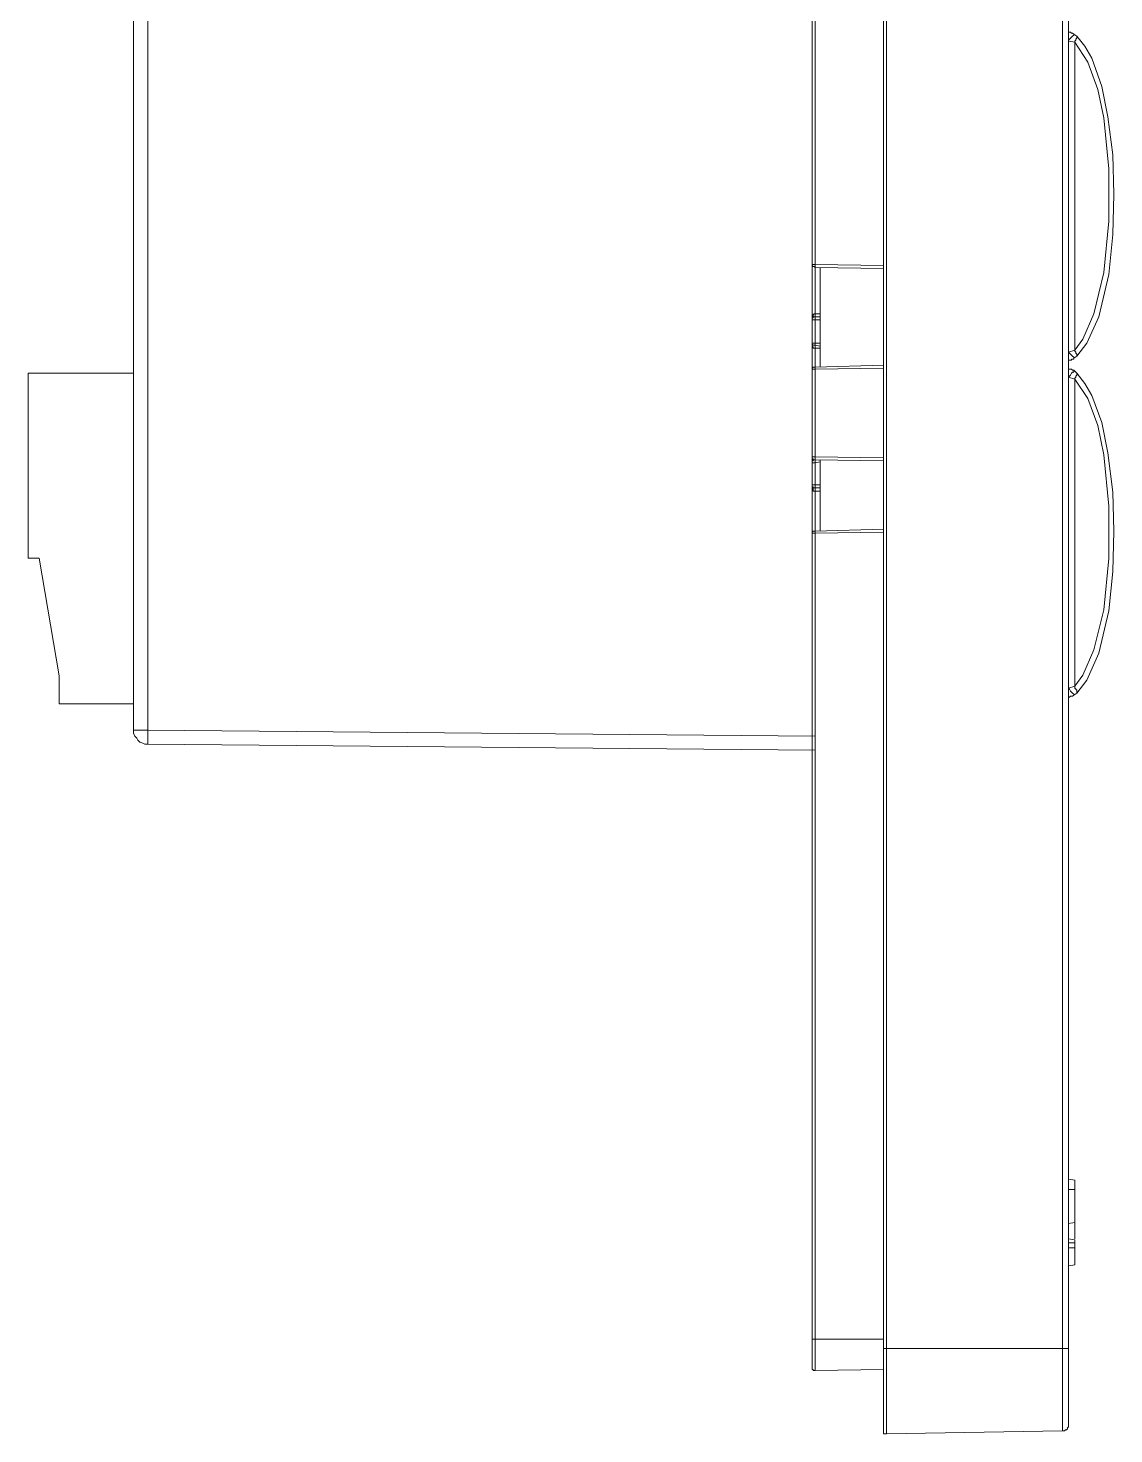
# Model space of a CAD drawing. Header units: centimetres. Extents: x -12.2 to 12.2, y -6.1 to 6.1.
# Drawn here: x 8.353 to 12.163, y -6.128 to -1.198 of the extents above; entities that cross this region are included whole.
import ezdxf

# ---------------------------------------------------------------- set-up
doc = ezdxf.new("R2010")
doc.units = ezdxf.units.CM
doc.header["$MEASUREMENT"] = 0
doc.layers.add('Camada 1', color=7, linetype='Continuous')

msp = doc.modelspace()

# ---------------------------------------------------------------- linework, layer by layer
at = {"layer": 'Camada 1', "color": 251, "lineweight": 9}
for points in [[(11.10462, -2.02756), (11.10462, -2.02756), (11.10462, 5.77888), (11.10462, 5.77888)], [(11.11521, 5.77888), (11.11521, 5.77888), (11.11521, -2.02756), (11.11521, -2.02756)], [(11.3552, -5.82844), (11.3552, -5.82844), (11.3552, 5.81417), (11.3552, 5.81417)], [(11.36578, 5.81417), (11.36578, 5.81417), (11.36578, -5.82844), (11.36578, -5.82844)], [(11.98338, -5.82844), (11.98338, -5.82844), (11.98338, 5.81417), (11.98338, 5.81417)], [(12.00456, 5.81417), (12.00456, 5.81417), (12.00456, -5.82844), (12.00456, -5.82844)], [(11.11521, -3.68131), (11.11521, -3.68131), (11.11521, 3.66705), (11.11521, 3.66705)], [(8.72373, -3.66014), (8.72373, -3.66014), (8.72373, 0.13222), (8.72373, 0.13222)], [(8.77312, 0.13222), (8.77312, 0.13222), (8.77312, -3.66014), (8.77312, -3.66014)], [(12.0222, -1.21939), (12.0222, -1.21939), (12.03279, -1.22644), (12.03279, -1.22644)], [(12.00456, -1.24409), (12.00456, -1.24409), (12.00456, -1.24409), (12.00456, -1.24409)], [(12.02573, -1.24762), (12.02573, -1.24762), (12.00456, -1.24409), (12.00456, -1.24409)], [(12.02573, -1.24762), (12.02573, -1.24762), (12.02573, -2.32753), (12.02573, -2.32753)], [(11.10462, -2.22166), (11.10462, -2.22166), (11.10462, -2.02756), (11.10462, -2.02756)], [(11.11521, -2.02756), (11.11521, -2.02756), (11.3552, -2.03109), (11.3552, -2.03109)], [(11.3552, -2.04167), (11.3552, -2.04167), (11.11521, -2.03814), (11.11521, -2.03814)], [(11.11521, -2.03814), (11.11521, -2.03814), (11.11521, -2.20048), (11.11521, -2.20048)], [(11.13286, -2.03814), (11.13286, -2.03814), (11.13286, -2.38753), (11.13286, -2.38753)], [(11.11521, -2.20048), (11.11521, -2.20048), (11.13286, -2.20048), (11.13286, -2.20048)], [(11.11521, -2.21108), (11.11521, -2.21108), (11.13286, -2.21108), (11.13286, -2.21108)], [(11.10462, -2.30283), (11.10462, -2.30283), (11.10462, -2.22166), (11.10462, -2.22166)], [(11.11521, -2.22166), (11.11521, -2.22166), (11.11521, -2.30283), (11.11521, -2.30283)], [(11.13286, -2.22166), (11.13286, -2.22166), (11.11521, -2.22166), (11.11521, -2.22166)], [(11.10462, -2.39459), (11.10462, -2.39459), (11.10462, -2.30283), (11.10462, -2.30283)], [(11.11521, -2.30283), (11.11521, -2.30283), (11.13286, -2.30283), (11.13286, -2.30283)], [(11.13286, -2.31342), (11.13286, -2.31342), (11.11521, -2.30989), (11.11521, -2.30989)], [(11.13286, -2.32048), (11.13286, -2.32048), (11.11521, -2.32048), (11.11521, -2.32048)], [(11.11521, -2.32048), (11.11521, -2.32048), (11.11521, -2.38753), (11.11521, -2.38753)], [(12.00456, -2.3346), (12.00456, -2.3346), (12.02573, -2.32753), (12.02573, -2.32753)], [(12.00456, -2.3346), (12.00456, -2.3346), (12.00456, -2.3346), (12.00456, -2.3346)], [(12.03279, -2.34871), (12.03279, -2.34871), (12.0222, -2.35576), (12.0222, -2.35576)], [(8.35331, -2.40778), (8.35331, -2.40778), (8.35331, -3.05689), (8.35331, -3.05689)], [(8.72373, -2.40778), (8.72373, -2.40778), (8.35331, -2.40778), (8.35331, -2.40778)], [(11.10462, -2.70163), (11.10462, -2.70163), (11.10462, -2.39459), (11.10462, -2.39459)], [(11.11521, -2.38753), (11.11521, -2.38753), (11.3552, -2.38047), (11.3552, -2.38047)], [(11.3552, -2.39106), (11.3552, -2.39106), (11.11521, -2.39459), (11.11521, -2.39459)], [(11.11521, -2.39459), (11.11521, -2.39459), (11.11521, -2.70163), (11.11521, -2.70163)], [(12.0222, -2.39812), (12.0222, -2.39812), (12.03279, -2.4087), (12.03279, -2.4087)], [(12.00456, -2.42282), (12.00456, -2.42282), (12.00456, -2.42282), (12.00456, -2.42282)], [(12.02573, -2.42988), (12.02573, -2.42988), (12.00456, -2.42282), (12.00456, -2.42282)], [(12.02573, -2.42988), (12.02573, -2.42988), (12.02573, -3.50627), (12.02573, -3.50627)], [(11.10462, -2.72279), (11.10462, -2.72279), (11.10462, -2.70163), (11.10462, -2.70163)], [(11.11521, -2.70163), (11.11521, -2.70163), (11.3552, -2.70515), (11.3552, -2.70515)], [(11.10462, -2.80043), (11.10462, -2.80043), (11.10462, -2.72279), (11.10462, -2.72279)], [(11.3552, -2.71574), (11.3552, -2.71574), (11.11521, -2.71221), (11.11521, -2.71221)], [(11.13286, -2.71926), (11.13286, -2.71926), (11.11521, -2.72279), (11.11521, -2.72279)], [(11.11521, -2.72279), (11.11521, -2.72279), (11.11521, -2.80043), (11.11521, -2.80043)], [(11.13286, -2.71221), (11.13286, -2.71221), (11.13286, -2.96278), (11.13286, -2.96278)], [(11.10462, -2.96984), (11.10462, -2.96984), (11.10462, -2.80043), (11.10462, -2.80043)], [(11.11521, -2.80043), (11.11521, -2.80043), (11.13286, -2.80043), (11.13286, -2.80043)], [(11.13286, -2.81103), (11.13286, -2.81103), (11.11521, -2.81103), (11.11521, -2.81103)], [(11.13286, -2.82161), (11.13286, -2.82161), (11.11521, -2.82161), (11.11521, -2.82161)], [(11.11521, -2.82161), (11.11521, -2.82161), (11.11521, -2.96278), (11.11521, -2.96278)], [(11.11521, -2.96278), (11.11521, -2.96278), (11.3552, -2.95572), (11.3552, -2.95572)], [(11.10462, -5.79667), (11.10462, -5.79667), (11.10462, -2.96984), (11.10462, -2.96984)], [(11.3552, -2.96631), (11.3552, -2.96631), (11.11521, -2.96984), (11.11521, -2.96984)], [(11.11521, -2.96984), (11.11521, -2.96984), (11.11521, -5.79667), (11.11521, -5.79667)], [(8.35331, -3.05689), (8.35331, -3.05689), (8.39212, -3.05689), (8.39212, -3.05689)], [(8.35331, -3.05689), (8.35331, -3.05689), (8.39212, -3.05689), (8.39212, -3.05689)], [(8.39212, -3.05689), (8.39212, -3.05689), (8.46267, -3.46964), (8.46267, -3.46964)], [(8.39212, -3.05689), (8.39212, -3.05689), (8.46267, -3.46964), (8.46267, -3.46964)], [(8.46267, -3.46964), (8.46267, -3.46964), (8.46267, -3.56842), (8.46267, -3.56842)], [(8.46267, -3.46964), (8.46267, -3.46964), (8.46267, -3.46964), (8.46267, -3.46964)], [(12.00456, -3.51332), (12.00456, -3.51332), (12.02573, -3.50627), (12.02573, -3.50627)], [(12.00456, -3.51332), (12.00456, -3.51332), (12.00456, -3.51332), (12.00456, -3.51332)], [(12.03279, -3.53096), (12.03279, -3.53096), (12.0222, -3.53803), (12.0222, -3.53803)], [(8.46267, -3.56842), (8.46267, -3.56842), (8.72373, -3.56842), (8.72373, -3.56842)], [(8.46267, -3.56842), (8.46267, -3.56842), (8.72373, -3.56842), (8.72373, -3.56842)], [(8.54029, -3.56842), (8.54029, -3.56842), (8.64259, -3.56842), (8.64259, -3.56842)], [(8.64259, -3.56842), (8.64259, -3.56842), (8.54029, -3.56842), (8.54029, -3.56842)], [(8.54029, -3.56842), (8.54029, -3.56842), (8.64259, -3.56842), (8.64259, -3.56842)], [(8.64259, -3.56842), (8.64259, -3.56842), (8.54029, -3.56842), (8.54029, -3.56842)], [(8.54029, -3.56842), (8.54029, -3.56842), (8.64259, -3.56842), (8.64259, -3.56842)], [(8.64259, -3.56842), (8.64259, -3.56842), (8.54029, -3.56842), (8.54029, -3.56842)], [(8.54029, -3.56842), (8.54029, -3.56842), (8.64259, -3.56842), (8.64259, -3.56842)], [(8.64259, -3.56842), (8.64259, -3.56842), (8.54029, -3.56842), (8.54029, -3.56842)], [(8.54029, -3.56842), (8.54029, -3.56842), (8.64259, -3.56842), (8.64259, -3.56842)], [(8.64259, -3.56842), (8.64259, -3.56842), (8.54029, -3.56842), (8.54029, -3.56842)], [(8.77312, -3.66014), (8.77312, -3.66014), (11.11521, -3.68131), (11.11521, -3.68131)], [(11.11521, -3.7307), (11.11521, -3.7307), (8.77312, -3.70953), (8.77312, -3.70953)], [(12.02573, -5.23907), (12.02573, -5.23907), (12.00456, -5.23554), (12.00456, -5.23554)], [(12.02573, -5.27083), (12.02573, -5.27083), (12.00456, -5.27083), (12.00456, -5.27083)], [(12.02573, -5.36612), (12.02573, -5.36612), (12.02573, -5.38023), (12.02573, -5.38023)], [(12.02573, -5.38729), (12.02573, -5.38729), (12.00456, -5.39082), (12.00456, -5.39082)], [(12.02573, -5.39082), (12.02573, -5.39082), (12.02573, -5.39082), (12.02573, -5.39082)], [(12.02573, -5.44729), (12.02573, -5.44729), (12.00456, -5.44376), (12.00456, -5.44376)], [(12.02573, -5.45787), (12.02573, -5.45787), (12.00456, -5.45787), (12.00456, -5.45787)], [(12.02573, -5.44729), (12.02573, -5.44729), (12.02573, -5.45787), (12.02573, -5.45787)], [(12.02573, -5.45787), (12.02573, -5.45787), (12.02573, -5.47552), (12.02573, -5.47552)], [(12.02573, -5.47552), (12.02573, -5.47552), (12.00456, -5.47552), (12.00456, -5.47552)], [(12.02573, -5.53551), (12.02573, -5.53551), (12.00456, -5.53905), (12.00456, -5.53905)], [(12.02573, -5.53551), (12.02573, -5.53551), (12.00456, -5.53905), (12.00456, -5.53905)], [(12.02573, -5.53551), (12.02573, -5.53551), (12.02573, -5.53551), (12.02573, -5.53551)], [(11.11521, -5.79667), (11.11521, -5.79667), (11.3552, -5.79667), (11.3552, -5.79667)], [(11.98338, -5.82844), (11.98338, -5.82844), (11.36578, -5.82844), (11.36578, -5.82844)], [(11.11521, -5.90608), (11.11521, -5.90608), (11.3552, -5.90254), (11.3552, -5.90254)], [(11.98338, -6.11783), (11.98338, -6.11783), (11.36578, -6.12841), (11.36578, -6.12841)]]:
    msp.add_open_spline(points, degree=3, dxfattribs=at)
for points, knots in [([(12.00456, -1.21232), (12.00456, -1.21232), (12.00456, -1.21232), (12.00456, -1.21232), (12.00456, -1.21232), (12.00456, -1.21586), (12.00456, -1.21586), (12.00456, -1.21586), (12.00456, -1.21939), (12.00456, -1.21939), (12.00456, -1.21939), (12.00456, -1.22292), (12.00456, -1.22292), (12.00456, -1.22292), (12.00456, -1.22644), (12.00456, -1.22644), (12.00456, -1.22644), (12.00456, -1.22997), (12.00456, -1.22997), (12.00456, -1.22997), (12.00456, -1.23703), (12.00456, -1.23703), (12.00456, -1.23703), (12.00456, -1.24409), (12.00456, -1.24409)], [0, 0, 0, 0, 0.125, 0.125, 0.125, 0.25, 0.25, 0.25, 0.375, 0.375, 0.375, 0.5, 0.5, 0.5, 0.625, 0.625, 0.625, 0.75, 0.75, 0.75, 0.875, 0.875, 0.875, 1, 1, 1, 1]), ([(12.00456, -1.21232), (12.00456, -1.21232), (12.00809, -1.21232), (12.00809, -1.21232), (12.00809, -1.21232), (12.01161, -1.21232), (12.01161, -1.21232), (12.01161, -1.21232), (12.01514, -1.21586), (12.01514, -1.21586), (12.01514, -1.21586), (12.01867, -1.21586), (12.01867, -1.21586), (12.01867, -1.21586), (12.0222, -1.21939), (12.0222, -1.21939)], [0, 0, 0, 0, 0.2, 0.2, 0.2, 0.4, 0.4, 0.4, 0.6, 0.6, 0.6, 0.8, 0.8, 0.8, 1, 1, 1, 1]), ([(12.0222, -1.21939), (12.0222, -1.21939), (12.0222, -1.21939), (12.0222, -1.21939), (12.0222, -1.21939), (12.0222, -1.22292), (12.0222, -1.22292), (12.0222, -1.22292), (12.01867, -1.22644), (12.01867, -1.22644), (12.01867, -1.22644), (12.01514, -1.22997), (12.01514, -1.22997), (12.01514, -1.22997), (12.01161, -1.2335), (12.01161, -1.2335), (12.01161, -1.2335), (12.00809, -1.23703), (12.00809, -1.23703), (12.00809, -1.23703), (12.00456, -1.24409), (12.00456, -1.24409)], [0, 0, 0, 0, 0.1428571, 0.1428571, 0.1428571, 0.2857143, 0.2857143, 0.2857143, 0.4285714, 0.4285714, 0.4285714, 0.5714286, 0.5714286, 0.5714286, 0.7142857, 0.7142857, 0.7142857, 0.8571429, 0.8571429, 0.8571429, 1, 1, 1, 1]), ([(12.03279, -1.22644), (12.03279, -1.22644), (12.03279, -1.22644), (12.03279, -1.22644), (12.03279, -1.22644), (12.03279, -1.22997), (12.03279, -1.22997), (12.03279, -1.22997), (12.03279, -1.2335), (12.03279, -1.2335), (12.03279, -1.2335), (12.02926, -1.23703), (12.02926, -1.23703), (12.02926, -1.23703), (12.02926, -1.24057), (12.02926, -1.24057), (12.02926, -1.24057), (12.02573, -1.24409), (12.02573, -1.24409), (12.02573, -1.24409), (12.02573, -1.24762), (12.02573, -1.24762)], [0, 0, 0, 0, 0.1428571, 0.1428571, 0.1428571, 0.2857143, 0.2857143, 0.2857143, 0.4285714, 0.4285714, 0.4285714, 0.5714286, 0.5714286, 0.5714286, 0.7142857, 0.7142857, 0.7142857, 0.8571429, 0.8571429, 0.8571429, 1, 1, 1, 1]), ([(12.03279, -1.22644), (12.03279, -1.22644), (12.06102, -1.26173), (12.06102, -1.26173), (12.06102, -1.26173), (12.08573, -1.30409), (12.08573, -1.30409), (12.08573, -1.30409), (12.12101, -1.4029), (12.12101, -1.4029), (12.12101, -1.4029), (12.14219, -1.50878), (12.14219, -1.50878), (12.14219, -1.50878), (12.15984, -1.64288), (12.15984, -1.64288), (12.15984, -1.64288), (12.16337, -1.78052), (12.16337, -1.78052), (12.16337, -1.78052), (12.15984, -1.92169), (12.15984, -1.92169), (12.15984, -1.92169), (12.14572, -2.06285), (12.14572, -2.06285), (12.14572, -2.06285), (12.11043, -2.21108), (12.11043, -2.21108), (12.11043, -2.21108), (12.06808, -2.30283), (12.06808, -2.30283), (12.06808, -2.30283), (12.03279, -2.34871), (12.03279, -2.34871)], [0, 0, 0, 0, 0.0909091, 0.0909091, 0.0909091, 0.1818182, 0.1818182, 0.1818182, 0.2727273, 0.2727273, 0.2727273, 0.3636364, 0.3636364, 0.3636364, 0.4545455, 0.4545455, 0.4545455, 0.5454545, 0.5454545, 0.5454545, 0.6363636, 0.6363636, 0.6363636, 0.7272727, 0.7272727, 0.7272727, 0.8181818, 0.8181818, 0.8181818, 0.9090909, 0.9090909, 0.9090909, 1, 1, 1, 1]), ([(12.02573, -2.32753), (12.02573, -2.32753), (12.05396, -2.28872), (12.05396, -2.28872), (12.05396, -2.28872), (12.09278, -2.20048), (12.09278, -2.20048), (12.09278, -2.20048), (12.12807, -2.05579), (12.12807, -2.05579), (12.12807, -2.05579), (12.14572, -1.87581), (12.14572, -1.87581), (12.14572, -1.87581), (12.14572, -1.69229), (12.14572, -1.69229), (12.14572, -1.69229), (12.12807, -1.5123), (12.12807, -1.5123), (12.12807, -1.5123), (12.1069, -1.41349), (12.1069, -1.41349), (12.1069, -1.41349), (12.07161, -1.31821), (12.07161, -1.31821), (12.07161, -1.31821), (12.02573, -1.24762), (12.02573, -1.24762)], [0, 0, 0, 0, 0.1111111, 0.1111111, 0.1111111, 0.2222222, 0.2222222, 0.2222222, 0.3333333, 0.3333333, 0.3333333, 0.4444444, 0.4444444, 0.4444444, 0.5555556, 0.5555556, 0.5555556, 0.6666667, 0.6666667, 0.6666667, 0.7777778, 0.7777778, 0.7777778, 0.8888889, 0.8888889, 0.8888889, 1, 1, 1, 1]), ([(11.10462, -2.02756), (11.10462, -2.02756), (11.10462, -2.02756), (11.10462, -2.02756), (11.10462, -2.02756), (11.10815, -2.02756), (11.10815, -2.02756), (11.10815, -2.02756), (11.11168, -2.02756), (11.11168, -2.02756), (11.11168, -2.02756), (11.11521, -2.02756), (11.11521, -2.02756)], [0, 0, 0, 0, 0.25, 0.25, 0.25, 0.5, 0.5, 0.5, 0.75, 0.75, 0.75, 1, 1, 1, 1]), ([(11.11521, -2.03814), (11.11521, -2.03814), (11.11168, -2.03462), (11.11168, -2.03462), (11.11168, -2.03462), (11.10815, -2.03462), (11.10815, -2.03462), (11.10815, -2.03462), (11.10462, -2.03109), (11.10462, -2.03109), (11.10462, -2.03109), (11.10462, -2.02756), (11.10462, -2.02756)], [0, 0, 0, 0, 0.25, 0.25, 0.25, 0.5, 0.5, 0.5, 0.75, 0.75, 0.75, 1, 1, 1, 1]), ([(11.11521, -2.02756), (11.11521, -2.02756), (11.11521, -2.02756), (11.11521, -2.02756), (11.11521, -2.02756), (11.11521, -2.03109), (11.11521, -2.03109), (11.11521, -2.03109), (11.11521, -2.03462), (11.11521, -2.03462), (11.11521, -2.03462), (11.11521, -2.03814), (11.11521, -2.03814)], [0, 0, 0, 0, 0.25, 0.25, 0.25, 0.5, 0.5, 0.5, 0.75, 0.75, 0.75, 1, 1, 1, 1]), ([(11.10462, -2.22166), (11.10462, -2.22166), (11.10462, -2.21813), (11.10462, -2.21813), (11.10462, -2.21813), (11.10462, -2.2146), (11.10462, -2.2146), (11.10462, -2.2146), (11.10462, -2.21108), (11.10462, -2.21108), (11.10462, -2.21108), (11.10815, -2.20755), (11.10815, -2.20755), (11.10815, -2.20755), (11.10815, -2.20402), (11.10815, -2.20402), (11.10815, -2.20402), (11.11168, -2.20048), (11.11168, -2.20048), (11.11168, -2.20048), (11.11521, -2.20048), (11.11521, -2.20048)], [0, 0, 0, 0, 0.1428571, 0.1428571, 0.1428571, 0.2857143, 0.2857143, 0.2857143, 0.4285714, 0.4285714, 0.4285714, 0.5714286, 0.5714286, 0.5714286, 0.7142857, 0.7142857, 0.7142857, 0.8571429, 0.8571429, 0.8571429, 1, 1, 1, 1]), ([(11.10462, -2.22166), (11.10462, -2.22166), (11.10462, -2.21813), (11.10462, -2.21813), (11.10462, -2.21813), (11.10462, -2.2146), (11.10462, -2.2146), (11.10462, -2.2146), (11.10815, -2.2146), (11.10815, -2.2146), (11.10815, -2.2146), (11.10815, -2.21108), (11.10815, -2.21108), (11.10815, -2.21108), (11.11168, -2.21108), (11.11168, -2.21108), (11.11168, -2.21108), (11.11521, -2.21108), (11.11521, -2.21108)], [0, 0, 0, 0, 0.1666667, 0.1666667, 0.1666667, 0.3333333, 0.3333333, 0.3333333, 0.5, 0.5, 0.5, 0.6666667, 0.6666667, 0.6666667, 0.8333333, 0.8333333, 0.8333333, 1, 1, 1, 1]), ([(11.11521, -2.20048), (11.11521, -2.20048), (11.11521, -2.20402), (11.11521, -2.20402), (11.11521, -2.20402), (11.11521, -2.20755), (11.11521, -2.20755), (11.11521, -2.20755), (11.11521, -2.21108), (11.11521, -2.21108)], [0, 0, 0, 0, 0.3333333, 0.3333333, 0.3333333, 0.6666667, 0.6666667, 0.6666667, 1, 1, 1, 1]), ([(11.11521, -2.21108), (11.11521, -2.21108), (11.11521, -2.21108), (11.11521, -2.21108), (11.11521, -2.21108), (11.11521, -2.2146), (11.11521, -2.2146), (11.11521, -2.2146), (11.11521, -2.21813), (11.11521, -2.21813), (11.11521, -2.21813), (11.11521, -2.22166), (11.11521, -2.22166)], [0, 0, 0, 0, 0.25, 0.25, 0.25, 0.5, 0.5, 0.5, 0.75, 0.75, 0.75, 1, 1, 1, 1]), ([(11.11521, -2.22166), (11.11521, -2.22166), (11.11168, -2.22166), (11.11168, -2.22166), (11.11168, -2.22166), (11.10815, -2.22166), (11.10815, -2.22166), (11.10815, -2.22166), (11.10462, -2.22166), (11.10462, -2.22166)], [0, 0, 0, 0, 0.3333333, 0.3333333, 0.3333333, 0.6666667, 0.6666667, 0.6666667, 1, 1, 1, 1]), ([(11.11521, -2.30989), (11.11521, -2.30989), (11.11168, -2.30989), (11.11168, -2.30989), (11.11168, -2.30989), (11.10815, -2.30989), (11.10815, -2.30989), (11.10815, -2.30989), (11.10462, -2.30635), (11.10462, -2.30635), (11.10462, -2.30635), (11.10462, -2.30283), (11.10462, -2.30283)], [0, 0, 0, 0, 0.25, 0.25, 0.25, 0.5, 0.5, 0.5, 0.75, 0.75, 0.75, 1, 1, 1, 1]), ([(11.10462, -2.30283), (11.10462, -2.30283), (11.10462, -2.30283), (11.10462, -2.30283), (11.10462, -2.30283), (11.10815, -2.30283), (11.10815, -2.30283), (11.10815, -2.30283), (11.11168, -2.30283), (11.11168, -2.30283), (11.11168, -2.30283), (11.11521, -2.30283), (11.11521, -2.30283)], [0, 0, 0, 0, 0.25, 0.25, 0.25, 0.5, 0.5, 0.5, 0.75, 0.75, 0.75, 1, 1, 1, 1]), ([(11.11521, -2.32048), (11.11521, -2.32048), (11.11168, -2.32048), (11.11168, -2.32048), (11.11168, -2.32048), (11.10815, -2.32048), (11.10815, -2.32048), (11.10815, -2.32048), (11.10815, -2.31695), (11.10815, -2.31695), (11.10815, -2.31695), (11.10462, -2.31342), (11.10462, -2.31342), (11.10462, -2.31342), (11.10462, -2.30989), (11.10462, -2.30989), (11.10462, -2.30989), (11.10462, -2.30635), (11.10462, -2.30635), (11.10462, -2.30635), (11.10462, -2.30283), (11.10462, -2.30283)], [0, 0, 0, 0, 0.1428571, 0.1428571, 0.1428571, 0.2857143, 0.2857143, 0.2857143, 0.4285714, 0.4285714, 0.4285714, 0.5714286, 0.5714286, 0.5714286, 0.7142857, 0.7142857, 0.7142857, 0.8571429, 0.8571429, 0.8571429, 1, 1, 1, 1]), ([(11.11521, -2.30283), (11.11521, -2.30283), (11.11521, -2.30283), (11.11521, -2.30283), (11.11521, -2.30283), (11.11521, -2.30635), (11.11521, -2.30635), (11.11521, -2.30635), (11.11521, -2.30989), (11.11521, -2.30989)], [0, 0, 0, 0, 0.3333333, 0.3333333, 0.3333333, 0.6666667, 0.6666667, 0.6666667, 1, 1, 1, 1]), ([(11.11521, -2.30989), (11.11521, -2.30989), (11.11521, -2.31342), (11.11521, -2.31342), (11.11521, -2.31342), (11.11521, -2.31695), (11.11521, -2.31695), (11.11521, -2.31695), (11.11521, -2.32048), (11.11521, -2.32048)], [0, 0, 0, 0, 0.3333333, 0.3333333, 0.3333333, 0.6666667, 0.6666667, 0.6666667, 1, 1, 1, 1]), ([(12.0222, -2.35576), (12.0222, -2.35576), (12.0222, -2.35576), (12.0222, -2.35576), (12.0222, -2.35576), (12.0222, -2.35224), (12.0222, -2.35224), (12.0222, -2.35224), (12.01867, -2.34871), (12.01867, -2.34871), (12.01867, -2.34871), (12.01514, -2.34518), (12.01514, -2.34518), (12.01514, -2.34518), (12.01161, -2.34165), (12.01161, -2.34165), (12.01161, -2.34165), (12.00809, -2.33812), (12.00809, -2.33812), (12.00809, -2.33812), (12.00456, -2.3346), (12.00456, -2.3346)], [0, 0, 0, 0, 0.1428571, 0.1428571, 0.1428571, 0.2857143, 0.2857143, 0.2857143, 0.4285714, 0.4285714, 0.4285714, 0.5714286, 0.5714286, 0.5714286, 0.7142857, 0.7142857, 0.7142857, 0.8571429, 0.8571429, 0.8571429, 1, 1, 1, 1]), ([(12.00456, -2.36283), (12.00456, -2.36283), (12.00456, -2.36283), (12.00456, -2.36283), (12.00456, -2.36283), (12.00456, -2.35929), (12.00456, -2.35929), (12.00456, -2.35929), (12.00456, -2.35576), (12.00456, -2.35576), (12.00456, -2.35576), (12.00456, -2.34871), (12.00456, -2.34871), (12.00456, -2.34871), (12.00456, -2.34518), (12.00456, -2.34518), (12.00456, -2.34518), (12.00456, -2.33812), (12.00456, -2.33812), (12.00456, -2.33812), (12.00456, -2.3346), (12.00456, -2.3346)], [0, 0, 0, 0, 0.1428571, 0.1428571, 0.1428571, 0.2857143, 0.2857143, 0.2857143, 0.4285714, 0.4285714, 0.4285714, 0.5714286, 0.5714286, 0.5714286, 0.7142857, 0.7142857, 0.7142857, 0.8571429, 0.8571429, 0.8571429, 1, 1, 1, 1]), ([(12.0222, -2.35576), (12.0222, -2.35576), (12.0222, -2.35929), (12.0222, -2.35929), (12.0222, -2.35929), (12.01867, -2.35929), (12.01867, -2.35929), (12.01867, -2.35929), (12.01514, -2.35929), (12.01514, -2.35929), (12.01514, -2.35929), (12.01514, -2.36283), (12.01514, -2.36283), (12.01514, -2.36283), (12.01161, -2.36283), (12.01161, -2.36283), (12.01161, -2.36283), (12.00809, -2.36283), (12.00809, -2.36283), (12.00809, -2.36283), (12.00456, -2.36283), (12.00456, -2.36283)], [0, 0, 0, 0, 0.1428571, 0.1428571, 0.1428571, 0.2857143, 0.2857143, 0.2857143, 0.4285714, 0.4285714, 0.4285714, 0.5714286, 0.5714286, 0.5714286, 0.7142857, 0.7142857, 0.7142857, 0.8571429, 0.8571429, 0.8571429, 1, 1, 1, 1]), ([(12.03279, -2.34871), (12.03279, -2.34871), (12.03279, -2.34871), (12.03279, -2.34871), (12.03279, -2.34871), (12.03279, -2.34518), (12.03279, -2.34518), (12.03279, -2.34518), (12.03279, -2.34165), (12.03279, -2.34165), (12.03279, -2.34165), (12.02926, -2.33812), (12.02926, -2.33812), (12.02926, -2.33812), (12.02926, -2.3346), (12.02926, -2.3346), (12.02926, -2.3346), (12.02573, -2.33106), (12.02573, -2.33106), (12.02573, -2.33106), (12.02573, -2.32753), (12.02573, -2.32753)], [0, 0, 0, 0, 0.1428571, 0.1428571, 0.1428571, 0.2857143, 0.2857143, 0.2857143, 0.4285714, 0.4285714, 0.4285714, 0.5714286, 0.5714286, 0.5714286, 0.7142857, 0.7142857, 0.7142857, 0.8571429, 0.8571429, 0.8571429, 1, 1, 1, 1]), ([(11.10462, -2.39459), (11.10462, -2.39459), (11.10462, -2.39459), (11.10462, -2.39459), (11.10462, -2.39459), (11.10462, -2.39106), (11.10462, -2.39106), (11.10462, -2.39106), (11.10815, -2.38753), (11.10815, -2.38753), (11.10815, -2.38753), (11.11168, -2.38753), (11.11168, -2.38753), (11.11168, -2.38753), (11.11521, -2.38753), (11.11521, -2.38753)], [0, 0, 0, 0, 0.2, 0.2, 0.2, 0.4, 0.4, 0.4, 0.6, 0.6, 0.6, 0.8, 0.8, 0.8, 1, 1, 1, 1]), ([(11.10462, -2.39459), (11.10462, -2.39459), (11.10462, -2.39459), (11.10462, -2.39459), (11.10462, -2.39459), (11.10815, -2.39459), (11.10815, -2.39459), (11.10815, -2.39459), (11.11168, -2.39459), (11.11168, -2.39459), (11.11168, -2.39459), (11.11521, -2.39459), (11.11521, -2.39459)], [0, 0, 0, 0, 0.25, 0.25, 0.25, 0.5, 0.5, 0.5, 0.75, 0.75, 0.75, 1, 1, 1, 1]), ([(11.11521, -2.38753), (11.11521, -2.38753), (11.11521, -2.38753), (11.11521, -2.38753), (11.11521, -2.38753), (11.11521, -2.39106), (11.11521, -2.39106), (11.11521, -2.39106), (11.11521, -2.39459), (11.11521, -2.39459)], [0, 0, 0, 0, 0.3333333, 0.3333333, 0.3333333, 0.6666667, 0.6666667, 0.6666667, 1, 1, 1, 1]), ([(12.00456, -2.39459), (12.00456, -2.39459), (12.00456, -2.39459), (12.00456, -2.39459), (12.00456, -2.39459), (12.00456, -2.39812), (12.00456, -2.39812), (12.00456, -2.39812), (12.00456, -2.40164), (12.00456, -2.40164), (12.00456, -2.40164), (12.00456, -2.40517), (12.00456, -2.40517), (12.00456, -2.40517), (12.00456, -2.41224), (12.00456, -2.41224), (12.00456, -2.41224), (12.00456, -2.41577), (12.00456, -2.41577), (12.00456, -2.41577), (12.00456, -2.42282), (12.00456, -2.42282)], [0, 0, 0, 0, 0.1428571, 0.1428571, 0.1428571, 0.2857143, 0.2857143, 0.2857143, 0.4285714, 0.4285714, 0.4285714, 0.5714286, 0.5714286, 0.5714286, 0.7142857, 0.7142857, 0.7142857, 0.8571429, 0.8571429, 0.8571429, 1, 1, 1, 1]), ([(12.00456, -2.39459), (12.00456, -2.39459), (12.00809, -2.39459), (12.00809, -2.39459), (12.00809, -2.39459), (12.01161, -2.39459), (12.01161, -2.39459), (12.01161, -2.39459), (12.01514, -2.39459), (12.01514, -2.39459), (12.01514, -2.39459), (12.01867, -2.39812), (12.01867, -2.39812), (12.01867, -2.39812), (12.0222, -2.39812), (12.0222, -2.39812)], [0, 0, 0, 0, 0.2, 0.2, 0.2, 0.4, 0.4, 0.4, 0.6, 0.6, 0.6, 0.8, 0.8, 0.8, 1, 1, 1, 1]), ([(12.0222, -2.39812), (12.0222, -2.39812), (12.0222, -2.40164), (12.0222, -2.40164), (12.0222, -2.40164), (12.0222, -2.40517), (12.0222, -2.40517), (12.0222, -2.40517), (12.01867, -2.40517), (12.01867, -2.40517), (12.01867, -2.40517), (12.01514, -2.4087), (12.01514, -2.4087), (12.01514, -2.4087), (12.01161, -2.41577), (12.01161, -2.41577), (12.01161, -2.41577), (12.00809, -2.41929), (12.00809, -2.41929), (12.00809, -2.41929), (12.00456, -2.42282), (12.00456, -2.42282)], [0, 0, 0, 0, 0.1428571, 0.1428571, 0.1428571, 0.2857143, 0.2857143, 0.2857143, 0.4285714, 0.4285714, 0.4285714, 0.5714286, 0.5714286, 0.5714286, 0.7142857, 0.7142857, 0.7142857, 0.8571429, 0.8571429, 0.8571429, 1, 1, 1, 1]), ([(12.03279, -2.4087), (12.03279, -2.4087), (12.03279, -2.4087), (12.03279, -2.4087), (12.03279, -2.4087), (12.03279, -2.41224), (12.03279, -2.41224), (12.03279, -2.41224), (12.03279, -2.41577), (12.03279, -2.41577), (12.03279, -2.41577), (12.02926, -2.41929), (12.02926, -2.41929), (12.02926, -2.41929), (12.02926, -2.42282), (12.02926, -2.42282), (12.02926, -2.42282), (12.02573, -2.42635), (12.02573, -2.42635), (12.02573, -2.42635), (12.02573, -2.42988), (12.02573, -2.42988)], [0, 0, 0, 0, 0.1428571, 0.1428571, 0.1428571, 0.2857143, 0.2857143, 0.2857143, 0.4285714, 0.4285714, 0.4285714, 0.5714286, 0.5714286, 0.5714286, 0.7142857, 0.7142857, 0.7142857, 0.8571429, 0.8571429, 0.8571429, 1, 1, 1, 1]), ([(12.03279, -2.4087), (12.03279, -2.4087), (12.06102, -2.444), (12.06102, -2.444), (12.06102, -2.444), (12.08573, -2.48634), (12.08573, -2.48634), (12.08573, -2.48634), (12.12101, -2.58163), (12.12101, -2.58163), (12.12101, -2.58163), (12.14219, -2.68751), (12.14219, -2.68751), (12.14219, -2.68751), (12.15984, -2.82514), (12.15984, -2.82514), (12.15984, -2.82514), (12.16337, -2.96278), (12.16337, -2.96278), (12.16337, -2.96278), (12.15984, -3.10394), (12.15984, -3.10394), (12.15984, -3.10394), (12.14572, -3.24158), (12.14572, -3.24158), (12.14572, -3.24158), (12.11043, -3.3898), (12.11043, -3.3898), (12.11043, -3.3898), (12.06808, -3.48509), (12.06808, -3.48509), (12.06808, -3.48509), (12.03279, -3.53096), (12.03279, -3.53096)], [0, 0, 0, 0, 0.0909091, 0.0909091, 0.0909091, 0.1818182, 0.1818182, 0.1818182, 0.2727273, 0.2727273, 0.2727273, 0.3636364, 0.3636364, 0.3636364, 0.4545455, 0.4545455, 0.4545455, 0.5454545, 0.5454545, 0.5454545, 0.6363636, 0.6363636, 0.6363636, 0.7272727, 0.7272727, 0.7272727, 0.8181818, 0.8181818, 0.8181818, 0.9090909, 0.9090909, 0.9090909, 1, 1, 1, 1]), ([(12.02573, -3.50627), (12.02573, -3.50627), (12.05396, -3.46744), (12.05396, -3.46744), (12.05396, -3.46744), (12.09278, -3.37922), (12.09278, -3.37922), (12.09278, -3.37922), (12.12807, -3.23805), (12.12807, -3.23805), (12.12807, -3.23805), (12.14572, -3.05806), (12.14572, -3.05806), (12.14572, -3.05806), (12.14572, -2.87455), (12.14572, -2.87455), (12.14572, -2.87455), (12.12807, -2.69456), (12.12807, -2.69456), (12.12807, -2.69456), (12.1069, -2.59222), (12.1069, -2.59222), (12.1069, -2.59222), (12.07161, -2.49693), (12.07161, -2.49693), (12.07161, -2.49693), (12.02573, -2.42988), (12.02573, -2.42988)], [0, 0, 0, 0, 0.1111111, 0.1111111, 0.1111111, 0.2222222, 0.2222222, 0.2222222, 0.3333333, 0.3333333, 0.3333333, 0.4444444, 0.4444444, 0.4444444, 0.5555556, 0.5555556, 0.5555556, 0.6666667, 0.6666667, 0.6666667, 0.7777778, 0.7777778, 0.7777778, 0.8888889, 0.8888889, 0.8888889, 1, 1, 1, 1]), ([(11.10462, -2.70163), (11.10462, -2.70163), (11.10462, -2.70163), (11.10462, -2.70163), (11.10462, -2.70163), (11.10815, -2.70163), (11.10815, -2.70163), (11.10815, -2.70163), (11.11168, -2.70163), (11.11168, -2.70163), (11.11168, -2.70163), (11.11521, -2.70163), (11.11521, -2.70163)], [0, 0, 0, 0, 0.25, 0.25, 0.25, 0.5, 0.5, 0.5, 0.75, 0.75, 0.75, 1, 1, 1, 1]), ([(11.11521, -2.71221), (11.11521, -2.71221), (11.11168, -2.71221), (11.11168, -2.71221), (11.11168, -2.71221), (11.10815, -2.71221), (11.10815, -2.71221), (11.10815, -2.71221), (11.10815, -2.70868), (11.10815, -2.70868), (11.10815, -2.70868), (11.10462, -2.70868), (11.10462, -2.70868), (11.10462, -2.70868), (11.10462, -2.70515), (11.10462, -2.70515), (11.10462, -2.70515), (11.10462, -2.70163), (11.10462, -2.70163)], [0, 0, 0, 0, 0.1666667, 0.1666667, 0.1666667, 0.3333333, 0.3333333, 0.3333333, 0.5, 0.5, 0.5, 0.6666667, 0.6666667, 0.6666667, 0.8333333, 0.8333333, 0.8333333, 1, 1, 1, 1]), ([(11.10462, -2.72279), (11.10462, -2.72279), (11.10462, -2.71574), (11.10462, -2.71574), (11.10462, -2.71574), (11.10462, -2.71221), (11.10462, -2.71221), (11.10462, -2.71221), (11.10462, -2.70868), (11.10462, -2.70868)], [0, 0, 0, 0, 0.3333333, 0.3333333, 0.3333333, 0.6666667, 0.6666667, 0.6666667, 1, 1, 1, 1]), ([(11.11521, -2.71221), (11.11521, -2.71221), (11.11521, -2.71221), (11.11521, -2.71221), (11.11521, -2.71221), (11.11521, -2.70868), (11.11521, -2.70868), (11.11521, -2.70868), (11.11521, -2.70515), (11.11521, -2.70515), (11.11521, -2.70515), (11.11521, -2.70163), (11.11521, -2.70163)], [0, 0, 0, 0, 0.25, 0.25, 0.25, 0.5, 0.5, 0.5, 0.75, 0.75, 0.75, 1, 1, 1, 1]), ([(11.10462, -2.72279), (11.10462, -2.72279), (11.10462, -2.71926), (11.10462, -2.71926), (11.10462, -2.71926), (11.10462, -2.71574), (11.10462, -2.71574), (11.10462, -2.71574), (11.10815, -2.71574), (11.10815, -2.71574), (11.10815, -2.71574), (11.10815, -2.71221), (11.10815, -2.71221), (11.10815, -2.71221), (11.11168, -2.71221), (11.11168, -2.71221)], [0, 0, 0, 0, 0.2, 0.2, 0.2, 0.4, 0.4, 0.4, 0.6, 0.6, 0.6, 0.8, 0.8, 0.8, 1, 1, 1, 1]), ([(11.11521, -2.72279), (11.11521, -2.72279), (11.11168, -2.72279), (11.11168, -2.72279), (11.11168, -2.72279), (11.10815, -2.72279), (11.10815, -2.72279), (11.10815, -2.72279), (11.10462, -2.72279), (11.10462, -2.72279)], [0, 0, 0, 0, 0.3333333, 0.3333333, 0.3333333, 0.6666667, 0.6666667, 0.6666667, 1, 1, 1, 1]), ([(11.11521, -2.72279), (11.11521, -2.72279), (11.11521, -2.71926), (11.11521, -2.71926), (11.11521, -2.71926), (11.11521, -2.71574), (11.11521, -2.71574), (11.11521, -2.71574), (11.11521, -2.71221), (11.11521, -2.71221)], [0, 0, 0, 0, 0.3333333, 0.3333333, 0.3333333, 0.6666667, 0.6666667, 0.6666667, 1, 1, 1, 1]), ([(11.10462, -2.80043), (11.10462, -2.80043), (11.10462, -2.80043), (11.10462, -2.80043), (11.10462, -2.80043), (11.10815, -2.80043), (11.10815, -2.80043), (11.10815, -2.80043), (11.11168, -2.80043), (11.11168, -2.80043), (11.11168, -2.80043), (11.11521, -2.80043), (11.11521, -2.80043)], [0, 0, 0, 0, 0.25, 0.25, 0.25, 0.5, 0.5, 0.5, 0.75, 0.75, 0.75, 1, 1, 1, 1]), ([(11.11521, -2.81103), (11.11521, -2.81103), (11.11168, -2.81103), (11.11168, -2.81103), (11.11168, -2.81103), (11.10815, -2.81103), (11.10815, -2.81103), (11.10815, -2.81103), (11.10815, -2.8075), (11.10815, -2.8075), (11.10815, -2.8075), (11.10462, -2.8075), (11.10462, -2.8075), (11.10462, -2.8075), (11.10462, -2.80397), (11.10462, -2.80397), (11.10462, -2.80397), (11.10462, -2.80043), (11.10462, -2.80043)], [0, 0, 0, 0, 0.1666667, 0.1666667, 0.1666667, 0.3333333, 0.3333333, 0.3333333, 0.5, 0.5, 0.5, 0.6666667, 0.6666667, 0.6666667, 0.8333333, 0.8333333, 0.8333333, 1, 1, 1, 1]), ([(11.11521, -2.82161), (11.11521, -2.82161), (11.11168, -2.82161), (11.11168, -2.82161), (11.11168, -2.82161), (11.10815, -2.82161), (11.10815, -2.82161), (11.10815, -2.82161), (11.10815, -2.81808), (11.10815, -2.81808), (11.10815, -2.81808), (11.10815, -2.81455), (11.10815, -2.81455), (11.10815, -2.81455), (11.10462, -2.81103), (11.10462, -2.81103), (11.10462, -2.81103), (11.10462, -2.80397), (11.10462, -2.80397), (11.10462, -2.80397), (11.10462, -2.80043), (11.10462, -2.80043)], [0, 0, 0, 0, 0.1428571, 0.1428571, 0.1428571, 0.2857143, 0.2857143, 0.2857143, 0.4285714, 0.4285714, 0.4285714, 0.5714286, 0.5714286, 0.5714286, 0.7142857, 0.7142857, 0.7142857, 0.8571429, 0.8571429, 0.8571429, 1, 1, 1, 1]), ([(11.11521, -2.80043), (11.11521, -2.80043), (11.11521, -2.80397), (11.11521, -2.80397), (11.11521, -2.80397), (11.11521, -2.8075), (11.11521, -2.8075), (11.11521, -2.8075), (11.11521, -2.81103), (11.11521, -2.81103)], [0, 0, 0, 0, 0.3333333, 0.3333333, 0.3333333, 0.6666667, 0.6666667, 0.6666667, 1, 1, 1, 1]), ([(11.11521, -2.81103), (11.11521, -2.81103), (11.11521, -2.81103), (11.11521, -2.81103), (11.11521, -2.81103), (11.11521, -2.81455), (11.11521, -2.81455), (11.11521, -2.81455), (11.11521, -2.81808), (11.11521, -2.81808), (11.11521, -2.81808), (11.11521, -2.82161), (11.11521, -2.82161)], [0, 0, 0, 0, 0.25, 0.25, 0.25, 0.5, 0.5, 0.5, 0.75, 0.75, 0.75, 1, 1, 1, 1]), ([(11.10462, -2.96984), (11.10462, -2.96984), (11.10462, -2.96984), (11.10462, -2.96984), (11.10462, -2.96984), (11.10462, -2.96631), (11.10462, -2.96631), (11.10462, -2.96631), (11.10815, -2.96278), (11.10815, -2.96278), (11.10815, -2.96278), (11.11168, -2.96278), (11.11168, -2.96278), (11.11168, -2.96278), (11.11521, -2.96278), (11.11521, -2.96278)], [0, 0, 0, 0, 0.2, 0.2, 0.2, 0.4, 0.4, 0.4, 0.6, 0.6, 0.6, 0.8, 0.8, 0.8, 1, 1, 1, 1]), ([(11.11521, -2.96984), (11.11521, -2.96984), (11.11168, -2.96984), (11.11168, -2.96984), (11.11168, -2.96984), (11.10815, -2.96984), (11.10815, -2.96984), (11.10815, -2.96984), (11.10462, -2.96984), (11.10462, -2.96984)], [0, 0, 0, 0, 0.3333333, 0.3333333, 0.3333333, 0.6666667, 0.6666667, 0.6666667, 1, 1, 1, 1]), ([(11.11521, -2.96278), (11.11521, -2.96278), (11.11521, -2.96278), (11.11521, -2.96278), (11.11521, -2.96278), (11.11521, -2.96631), (11.11521, -2.96631), (11.11521, -2.96631), (11.11521, -2.96984), (11.11521, -2.96984)], [0, 0, 0, 0, 0.3333333, 0.3333333, 0.3333333, 0.6666667, 0.6666667, 0.6666667, 1, 1, 1, 1]), ([(12.0222, -3.53803), (12.0222, -3.53803), (12.0222, -3.53803), (12.0222, -3.53803), (12.0222, -3.53803), (12.0222, -3.5345), (12.0222, -3.5345), (12.0222, -3.5345), (12.01867, -3.53096), (12.01867, -3.53096), (12.01867, -3.53096), (12.01514, -3.52744), (12.01514, -3.52744), (12.01514, -3.52744), (12.01161, -3.52391), (12.01161, -3.52391), (12.01161, -3.52391), (12.00809, -3.51685), (12.00809, -3.51685), (12.00809, -3.51685), (12.00456, -3.51332), (12.00456, -3.51332)], [0, 0, 0, 0, 0.1428571, 0.1428571, 0.1428571, 0.2857143, 0.2857143, 0.2857143, 0.4285714, 0.4285714, 0.4285714, 0.5714286, 0.5714286, 0.5714286, 0.7142857, 0.7142857, 0.7142857, 0.8571429, 0.8571429, 0.8571429, 1, 1, 1, 1]), ([(12.00456, -3.54509), (12.00456, -3.54509), (12.00456, -3.54509), (12.00456, -3.54509), (12.00456, -3.54509), (12.00456, -3.54156), (12.00456, -3.54156), (12.00456, -3.54156), (12.00456, -3.53803), (12.00456, -3.53803), (12.00456, -3.53803), (12.00456, -3.5345), (12.00456, -3.5345), (12.00456, -3.5345), (12.00456, -3.53096), (12.00456, -3.53096), (12.00456, -3.53096), (12.00456, -3.52391), (12.00456, -3.52391), (12.00456, -3.52391), (12.00456, -3.52038), (12.00456, -3.52038), (12.00456, -3.52038), (12.00456, -3.51332), (12.00456, -3.51332)], [0, 0, 0, 0, 0.125, 0.125, 0.125, 0.25, 0.25, 0.25, 0.375, 0.375, 0.375, 0.5, 0.5, 0.5, 0.625, 0.625, 0.625, 0.75, 0.75, 0.75, 0.875, 0.875, 0.875, 1, 1, 1, 1]), ([(12.0222, -3.53803), (12.0222, -3.53803), (12.0222, -3.53803), (12.0222, -3.53803), (12.0222, -3.53803), (12.01867, -3.54156), (12.01867, -3.54156), (12.01867, -3.54156), (12.01514, -3.54156), (12.01514, -3.54156), (12.01514, -3.54156), (12.01161, -3.54156), (12.01161, -3.54156), (12.01161, -3.54156), (12.00809, -3.54509), (12.00809, -3.54509), (12.00809, -3.54509), (12.00456, -3.54509), (12.00456, -3.54509)], [0, 0, 0, 0, 0.1666667, 0.1666667, 0.1666667, 0.3333333, 0.3333333, 0.3333333, 0.5, 0.5, 0.5, 0.6666667, 0.6666667, 0.6666667, 0.8333333, 0.8333333, 0.8333333, 1, 1, 1, 1]), ([(12.03279, -3.53096), (12.03279, -3.53096), (12.03279, -3.52744), (12.03279, -3.52744), (12.03279, -3.52744), (12.03279, -3.52391), (12.03279, -3.52391), (12.03279, -3.52391), (12.03279, -3.52038), (12.03279, -3.52038), (12.03279, -3.52038), (12.02926, -3.51685), (12.02926, -3.51685), (12.02926, -3.51685), (12.02573, -3.51332), (12.02573, -3.51332), (12.02573, -3.51332), (12.02573, -3.50627), (12.02573, -3.50627)], [0, 0, 0, 0, 0.1666667, 0.1666667, 0.1666667, 0.3333333, 0.3333333, 0.3333333, 0.5, 0.5, 0.5, 0.6666667, 0.6666667, 0.6666667, 0.8333333, 0.8333333, 0.8333333, 1, 1, 1, 1]), ([(8.72373, -3.66014), (8.72373, -3.66014), (8.72373, -3.66014), (8.72373, -3.66014), (8.72373, -3.66014), (8.72726, -3.66014), (8.72726, -3.66014), (8.72726, -3.66014), (8.73431, -3.66014), (8.73431, -3.66014), (8.73431, -3.66014), (8.73784, -3.66014), (8.73784, -3.66014), (8.73784, -3.66014), (8.7449, -3.66014), (8.7449, -3.66014), (8.7449, -3.66014), (8.75548, -3.66014), (8.75548, -3.66014), (8.75548, -3.66014), (8.76254, -3.66014), (8.76254, -3.66014), (8.76254, -3.66014), (8.77312, -3.66014), (8.77312, -3.66014)], [0, 0, 0, 0, 0.125, 0.125, 0.125, 0.25, 0.25, 0.25, 0.375, 0.375, 0.375, 0.5, 0.5, 0.5, 0.625, 0.625, 0.625, 0.75, 0.75, 0.75, 0.875, 0.875, 0.875, 1, 1, 1, 1]), ([(8.77312, -3.70953), (8.77312, -3.70953), (8.76254, -3.70953), (8.76254, -3.70953), (8.76254, -3.70953), (8.75548, -3.706), (8.75548, -3.706), (8.75548, -3.706), (8.7449, -3.70247), (8.7449, -3.70247), (8.7449, -3.70247), (8.73784, -3.69542), (8.73784, -3.69542), (8.73784, -3.69542), (8.73431, -3.68836), (8.73431, -3.68836), (8.73431, -3.68836), (8.72726, -3.68131), (8.72726, -3.68131), (8.72726, -3.68131), (8.72373, -3.67072), (8.72373, -3.67072), (8.72373, -3.67072), (8.72373, -3.66014), (8.72373, -3.66014)], [0, 0, 0, 0, 0.125, 0.125, 0.125, 0.25, 0.25, 0.25, 0.375, 0.375, 0.375, 0.5, 0.5, 0.5, 0.625, 0.625, 0.625, 0.75, 0.75, 0.75, 0.875, 0.875, 0.875, 1, 1, 1, 1]), ([(8.77312, -3.66014), (8.77312, -3.66014), (8.77312, -3.67072), (8.77312, -3.67072), (8.77312, -3.67072), (8.77312, -3.68131), (8.77312, -3.68131), (8.77312, -3.68131), (8.77312, -3.68836), (8.77312, -3.68836), (8.77312, -3.68836), (8.77312, -3.69542), (8.77312, -3.69542), (8.77312, -3.69542), (8.77312, -3.70247), (8.77312, -3.70247), (8.77312, -3.70247), (8.77312, -3.706), (8.77312, -3.706), (8.77312, -3.706), (8.77312, -3.70953), (8.77312, -3.70953)], [0, 0, 0, 0, 0.1428571, 0.1428571, 0.1428571, 0.2857143, 0.2857143, 0.2857143, 0.4285714, 0.4285714, 0.4285714, 0.5714286, 0.5714286, 0.5714286, 0.7142857, 0.7142857, 0.7142857, 0.8571429, 0.8571429, 0.8571429, 1, 1, 1, 1]), ([(11.11521, -3.7307), (11.11521, -3.7307), (11.11521, -3.7307), (11.11521, -3.7307), (11.11521, -3.7307), (11.11521, -3.72717), (11.11521, -3.72717), (11.11521, -3.72717), (11.11521, -3.72364), (11.11521, -3.72364), (11.11521, -3.72364), (11.11521, -3.71659), (11.11521, -3.71659), (11.11521, -3.71659), (11.11521, -3.70953), (11.11521, -3.70953), (11.11521, -3.70953), (11.11521, -3.70247), (11.11521, -3.70247), (11.11521, -3.70247), (11.11521, -3.69189), (11.11521, -3.69189), (11.11521, -3.69189), (11.11521, -3.68131), (11.11521, -3.68131)], [0, 0, 0, 0, 0.125, 0.125, 0.125, 0.25, 0.25, 0.25, 0.375, 0.375, 0.375, 0.5, 0.5, 0.5, 0.625, 0.625, 0.625, 0.75, 0.75, 0.75, 0.875, 0.875, 0.875, 1, 1, 1, 1]), ([(12.02573, -5.23907), (12.02573, -5.23907), (12.02573, -5.2426), (12.02573, -5.2426), (12.02573, -5.2426), (12.02573, -5.25319), (12.02573, -5.25319), (12.02573, -5.25319), (12.02573, -5.27083), (12.02573, -5.27083)], [0, 0, 0, 0, 0.3333333, 0.3333333, 0.3333333, 0.6666667, 0.6666667, 0.6666667, 1, 1, 1, 1]), ([(12.02573, -5.27083), (12.02573, -5.27083), (12.02573, -5.29201), (12.02573, -5.29201), (12.02573, -5.29201), (12.02573, -5.30965), (12.02573, -5.30965), (12.02573, -5.30965), (12.02573, -5.32377), (12.02573, -5.32377), (12.02573, -5.32377), (12.02573, -5.34847), (12.02573, -5.34847), (12.02573, -5.34847), (12.02573, -5.38729), (12.02573, -5.38729)], [0, 0, 0, 0, 0.2, 0.2, 0.2, 0.4, 0.4, 0.4, 0.6, 0.6, 0.6, 0.8, 0.8, 0.8, 1, 1, 1, 1]), ([(12.02573, -5.38729), (12.02573, -5.38729), (12.02573, -5.41553), (12.02573, -5.41553), (12.02573, -5.41553), (12.02573, -5.4367), (12.02573, -5.4367), (12.02573, -5.4367), (12.02573, -5.44376), (12.02573, -5.44376)], [0, 0, 0, 0, 0.3333333, 0.3333333, 0.3333333, 0.6666667, 0.6666667, 0.6666667, 1, 1, 1, 1]), ([(12.02573, -5.47552), (12.02573, -5.47552), (12.02573, -5.49317), (12.02573, -5.49317), (12.02573, -5.49317), (12.02573, -5.50728), (12.02573, -5.50728), (12.02573, -5.50728), (12.02573, -5.5214), (12.02573, -5.5214), (12.02573, -5.5214), (12.02573, -5.53198), (12.02573, -5.53198), (12.02573, -5.53198), (12.02573, -5.53551), (12.02573, -5.53551)], [0, 0, 0, 0, 0.2, 0.2, 0.2, 0.4, 0.4, 0.4, 0.6, 0.6, 0.6, 0.8, 0.8, 0.8, 1, 1, 1, 1]), ([(11.11521, -5.79667), (11.11521, -5.79667), (11.11168, -5.79667), (11.11168, -5.79667), (11.11168, -5.79667), (11.10815, -5.79667), (11.10815, -5.79667), (11.10815, -5.79667), (11.10462, -5.79667), (11.10462, -5.79667)], [0, 0, 0, 0, 0.3333333, 0.3333333, 0.3333333, 0.6666667, 0.6666667, 0.6666667, 1, 1, 1, 1]), ([(11.10462, -5.89548), (11.10462, -5.89548), (11.10462, -5.89548), (11.10462, -5.89548), (11.10462, -5.89548), (11.10462, -5.88843), (11.10462, -5.88843), (11.10462, -5.88843), (11.10462, -5.88137), (11.10462, -5.88137), (11.10462, -5.88137), (11.10462, -5.86725), (11.10462, -5.86725), (11.10462, -5.86725), (11.10462, -5.85314), (11.10462, -5.85314), (11.10462, -5.85314), (11.10462, -5.83549), (11.10462, -5.83549), (11.10462, -5.83549), (11.10462, -5.81432), (11.10462, -5.81432), (11.10462, -5.81432), (11.10462, -5.79667), (11.10462, -5.79667)], [0, 0, 0, 0, 0.125, 0.125, 0.125, 0.25, 0.25, 0.25, 0.375, 0.375, 0.375, 0.5, 0.5, 0.5, 0.625, 0.625, 0.625, 0.75, 0.75, 0.75, 0.875, 0.875, 0.875, 1, 1, 1, 1]), ([(11.11521, -5.79667), (11.11521, -5.79667), (11.11521, -5.81784), (11.11521, -5.81784), (11.11521, -5.81784), (11.11521, -5.83902), (11.11521, -5.83902), (11.11521, -5.83902), (11.11521, -5.85667), (11.11521, -5.85667), (11.11521, -5.85667), (11.11521, -5.87431), (11.11521, -5.87431), (11.11521, -5.87431), (11.11521, -5.88843), (11.11521, -5.88843), (11.11521, -5.88843), (11.11521, -5.89901), (11.11521, -5.89901), (11.11521, -5.89901), (11.11521, -5.90608), (11.11521, -5.90608)], [0, 0, 0, 0, 0.1428571, 0.1428571, 0.1428571, 0.2857143, 0.2857143, 0.2857143, 0.4285714, 0.4285714, 0.4285714, 0.5714286, 0.5714286, 0.5714286, 0.7142857, 0.7142857, 0.7142857, 0.8571429, 0.8571429, 0.8571429, 1, 1, 1, 1]), ([(11.36578, -5.82844), (11.36578, -5.82844), (11.36225, -5.82844), (11.36225, -5.82844), (11.36225, -5.82844), (11.35872, -5.82844), (11.35872, -5.82844), (11.35872, -5.82844), (11.3552, -5.82844), (11.3552, -5.82844)], [0, 0, 0, 0, 0.3333333, 0.3333333, 0.3333333, 0.6666667, 0.6666667, 0.6666667, 1, 1, 1, 1]), ([(11.3552, -6.12135), (11.3552, -6.12135), (11.3552, -6.1143), (11.3552, -6.1143), (11.3552, -6.1143), (11.3552, -6.09665), (11.3552, -6.09665), (11.3552, -6.09665), (11.3552, -6.07194), (11.3552, -6.07194), (11.3552, -6.07194), (11.3552, -6.03666), (11.3552, -6.03666), (11.3552, -6.03666), (11.3552, -5.99077), (11.3552, -5.99077), (11.3552, -5.99077), (11.3552, -5.94137), (11.3552, -5.94137), (11.3552, -5.94137), (11.3552, -5.8849), (11.3552, -5.8849), (11.3552, -5.8849), (11.3552, -5.82844), (11.3552, -5.82844)], [0, 0, 0, 0, 0.125, 0.125, 0.125, 0.25, 0.25, 0.25, 0.375, 0.375, 0.375, 0.5, 0.5, 0.5, 0.625, 0.625, 0.625, 0.75, 0.75, 0.75, 0.875, 0.875, 0.875, 1, 1, 1, 1]), ([(11.36578, -5.82844), (11.36578, -5.82844), (11.36578, -5.88843), (11.36578, -5.88843), (11.36578, -5.88843), (11.36578, -5.94489), (11.36578, -5.94489), (11.36578, -5.94489), (11.36578, -5.99783), (11.36578, -5.99783), (11.36578, -5.99783), (11.36578, -6.04371), (11.36578, -6.04371), (11.36578, -6.04371), (11.36578, -6.079), (11.36578, -6.079), (11.36578, -6.079), (11.36578, -6.10723), (11.36578, -6.10723), (11.36578, -6.10723), (11.36578, -6.12488), (11.36578, -6.12488), (11.36578, -6.12488), (11.36578, -6.12841), (11.36578, -6.12841)], [0, 0, 0, 0, 0.125, 0.125, 0.125, 0.25, 0.25, 0.25, 0.375, 0.375, 0.375, 0.5, 0.5, 0.5, 0.625, 0.625, 0.625, 0.75, 0.75, 0.75, 0.875, 0.875, 0.875, 1, 1, 1, 1]), ([(11.98338, -6.11783), (11.98338, -6.11783), (11.98338, -6.1143), (11.98338, -6.1143), (11.98338, -6.1143), (11.98338, -6.09665), (11.98338, -6.09665), (11.98338, -6.09665), (11.98338, -6.07194), (11.98338, -6.07194), (11.98338, -6.07194), (11.98338, -6.03312), (11.98338, -6.03312), (11.98338, -6.03312), (11.98338, -5.99077), (11.98338, -5.99077), (11.98338, -5.99077), (11.98338, -5.94137), (11.98338, -5.94137), (11.98338, -5.94137), (11.98338, -5.8849), (11.98338, -5.8849), (11.98338, -5.8849), (11.98338, -5.82844), (11.98338, -5.82844)], [0, 0, 0, 0, 0.125, 0.125, 0.125, 0.25, 0.25, 0.25, 0.375, 0.375, 0.375, 0.5, 0.5, 0.5, 0.625, 0.625, 0.625, 0.75, 0.75, 0.75, 0.875, 0.875, 0.875, 1, 1, 1, 1]), ([(12.00456, -5.82844), (12.00456, -5.82844), (12.00456, -5.82844), (12.00456, -5.82844), (12.00456, -5.82844), (12.00102, -5.82844), (12.00102, -5.82844), (12.00102, -5.82844), (11.99749, -5.82844), (11.99749, -5.82844), (11.99749, -5.82844), (11.99396, -5.82844), (11.99396, -5.82844), (11.99396, -5.82844), (11.99044, -5.82844), (11.99044, -5.82844), (11.99044, -5.82844), (11.98691, -5.82844), (11.98691, -5.82844), (11.98691, -5.82844), (11.98338, -5.82844), (11.98338, -5.82844)], [0, 0, 0, 0, 0.1428571, 0.1428571, 0.1428571, 0.2857143, 0.2857143, 0.2857143, 0.4285714, 0.4285714, 0.4285714, 0.5714286, 0.5714286, 0.5714286, 0.7142857, 0.7142857, 0.7142857, 0.8571429, 0.8571429, 0.8571429, 1, 1, 1, 1]), ([(12.00456, -5.82844), (12.00456, -5.82844), (12.00456, -5.88137), (12.00456, -5.88137), (12.00456, -5.88137), (12.00456, -5.93431), (12.00456, -5.93431), (12.00456, -5.93431), (12.00456, -5.98018), (12.00456, -5.98018), (12.00456, -5.98018), (12.00456, -6.01901), (12.00456, -6.01901), (12.00456, -6.01901), (12.00456, -6.05429), (12.00456, -6.05429), (12.00456, -6.05429), (12.00456, -6.079), (12.00456, -6.079), (12.00456, -6.079), (12.00456, -6.09312), (12.00456, -6.09312), (12.00456, -6.09312), (12.00456, -6.10018), (12.00456, -6.10018)], [0, 0, 0, 0, 0.125, 0.125, 0.125, 0.25, 0.25, 0.25, 0.375, 0.375, 0.375, 0.5, 0.5, 0.5, 0.625, 0.625, 0.625, 0.75, 0.75, 0.75, 0.875, 0.875, 0.875, 1, 1, 1, 1]), ([(11.11521, -5.90608), (11.11521, -5.90608), (11.11168, -5.90608), (11.11168, -5.90608), (11.11168, -5.90608), (11.10815, -5.90608), (11.10815, -5.90608), (11.10815, -5.90608), (11.10815, -5.90254), (11.10815, -5.90254), (11.10815, -5.90254), (11.10462, -5.90254), (11.10462, -5.90254), (11.10462, -5.90254), (11.10462, -5.89901), (11.10462, -5.89901), (11.10462, -5.89901), (11.10462, -5.89548), (11.10462, -5.89548)], [0, 0, 0, 0, 0.1666667, 0.1666667, 0.1666667, 0.3333333, 0.3333333, 0.3333333, 0.5, 0.5, 0.5, 0.6666667, 0.6666667, 0.6666667, 0.8333333, 0.8333333, 0.8333333, 1, 1, 1, 1]), ([(12.00456, -6.10018), (12.00456, -6.10018), (12.00456, -6.1037), (12.00456, -6.1037), (12.00456, -6.1037), (12.00102, -6.10723), (12.00102, -6.10723), (12.00102, -6.10723), (12.00102, -6.11076), (12.00102, -6.11076), (12.00102, -6.11076), (11.99749, -6.1143), (11.99749, -6.1143), (11.99749, -6.1143), (11.99396, -6.1143), (11.99396, -6.1143), (11.99396, -6.1143), (11.99044, -6.11783), (11.99044, -6.11783), (11.99044, -6.11783), (11.98691, -6.11783), (11.98691, -6.11783), (11.98691, -6.11783), (11.98338, -6.11783), (11.98338, -6.11783)], [0, 0, 0, 0, 0.125, 0.125, 0.125, 0.25, 0.25, 0.25, 0.375, 0.375, 0.375, 0.5, 0.5, 0.5, 0.625, 0.625, 0.625, 0.75, 0.75, 0.75, 0.875, 0.875, 0.875, 1, 1, 1, 1]), ([(11.36578, -6.12841), (11.36578, -6.12841), (11.36225, -6.12841), (11.36225, -6.12841), (11.36225, -6.12841), (11.35872, -6.12841), (11.35872, -6.12841), (11.35872, -6.12841), (11.3552, -6.12841), (11.3552, -6.12841), (11.3552, -6.12841), (11.3552, -6.12488), (11.3552, -6.12488), (11.3552, -6.12488), (11.3552, -6.12135), (11.3552, -6.12135)], [0, 0, 0, 0, 0.2, 0.2, 0.2, 0.4, 0.4, 0.4, 0.6, 0.6, 0.6, 0.8, 0.8, 0.8, 1, 1, 1, 1])]:
    msp.add_open_spline(points, degree=3, knots=knots, dxfattribs=at)

doc.saveas('drawing.dxf')
